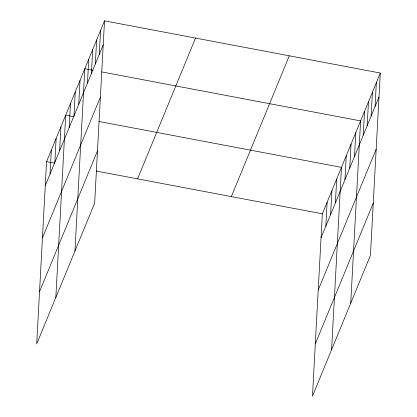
<?xml version="1.0" encoding="UTF-8"?>
<svg xmlns="http://www.w3.org/2000/svg" width="417" height="417" viewBox="0 0 417 417"><rect width="100%" height="100%" fill="white"/><g stroke="black" fill="none" stroke-linecap="round" stroke-linejoin="round"><path stroke-width="0.63" d="M104.521 20.85L46.574 161.645L36.701 343.962L94.649 203.173L104.521 20.85L380.299 73.038L370.426 255.355L312.479 396.15L322.351 213.827L380.299 73.038M50.061 173.972L51.354 150.026M54.841 162.359L56.139 138.413M59.621 150.745L60.918 126.799M55.826 297.503L65.698 115.181L73.856 116.724M69.18 127.513L70.478 103.567M73.96 115.9L75.258 91.948M78.74 104.281L80.038 80.335M74.945 251.039L84.818 68.722L92.981 70.264M87.466 83.092L88.758 59.146M91.406 73.517L92.699 49.571M95.342 63.947L96.64 39.996M99.282 54.372L100.58 30.425M325.839 226.16L327.131 202.214M330.618 214.547L331.911 190.6M335.398 202.928L336.696 178.982M331.598 349.686L341.476 167.368L98.965 121.477M344.958 179.701L346.256 155.75M349.738 168.082L351.036 144.136M354.518 156.469L355.816 132.523M350.723 303.227L360.596 120.904L101.764 71.927M363.238 135.28L364.536 111.334M367.179 125.705L368.477 101.758M371.12 116.129L372.417 92.183M375.06 106.559L376.358 82.608M45.281 185.591L103.223 44.796M42.451 237.852L100.393 97.062M39.532 291.702L97.479 150.907M137.584 178.862L195.526 38.072M231.346 196.605L289.294 55.815M321.054 237.779L379.001 96.984M318.223 290.039L376.17 149.244M315.309 343.884L373.257 203.095M46.574 161.645L54.736 163.188M96.16 171.027L322.351 213.827"/></g></svg>
